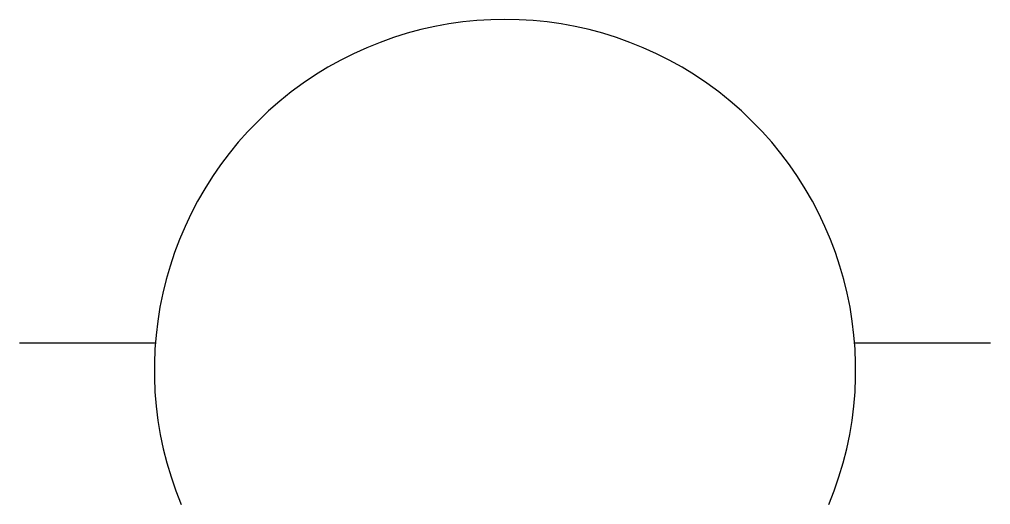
# Model space of a CAD drawing. Header units: millimetres. Extents: x 0 to 30, y 5 to 20.
import ezdxf

# ---------------------------------------------------------------- set-up
doc = ezdxf.new("R2010")
doc.units = ezdxf.units.MM
doc.layers.get('0').update_dxf_attribs({"lineweight": 25})

msp = doc.modelspace()

# ---------------------------------------------------------------- linework, layer by layer
for p, q in [((0, 10), (4.199, 10)), ((25.801, 10), (30, 10))]:
    msp.add_line(p, q)
msp.add_arc((15, 9.167), 10.833, 337.3801, 202.6199)

doc.saveas('drawing.dxf')
